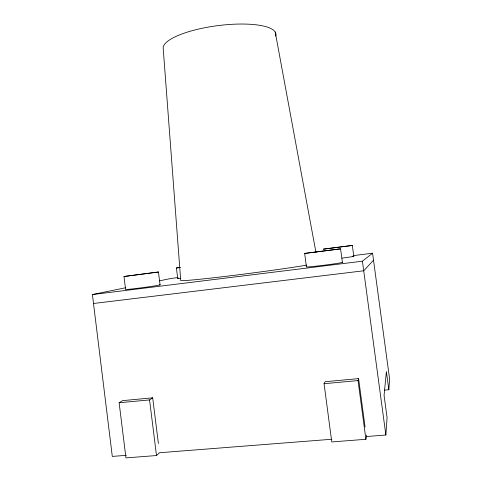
<?xml version="1.0" encoding="UTF-8"?>
<svg xmlns="http://www.w3.org/2000/svg" width="482" height="482" viewBox="0 0 482 482"><rect width="100%" height="100%" fill="white"/><g stroke="black" fill="none" stroke-linecap="round" stroke-linejoin="round"><path stroke-width="0.72" d="M366.35 436.547L385.865 435.017L387.07 417.641L384.07 395.433L386.383 371.55L388.841 389.739L384.479 390.131M388.841 389.739L389.595 378.985L372.568 253.207L353.192 255.635M365.055 426.871L358.584 378.599L325.055 381.732L324.061 383.72L331.773 441.94L365.904 439.289L366.591 435.095M365.904 439.289L358.036 380.563L358.584 378.599M373.514 260.202L363.717 270.788L93.502 303.485M158.397 443.561L152.686 397.825L122.603 400.632L119.126 402.747L125.941 457.9L156.499 455.532L159.548 452.731L331.917 439.241M126.374 455.321L112.3 456.424L92.405 294.55L362.422 261.196L372.568 253.207M119.126 402.747L149.559 399.921L152.686 397.825M92.405 294.55L125.591 287.766M159.512 280.831L171.309 278.415L178.021 277.578M160.066 284.838L158.451 271.999L123.988 276.499L125.591 289.381A17.442 0.488 -7.6 0 0 143.781 287.489A17.442 0.488 -7.6 0 0 159.711 284.76M177.719 278.415L176.4 267.986L180.154 267.408M340.581 248.845L304.66 253.424L340.581 248.845L342.401 262.395M123.988 276.499L158.451 271.999M352.336 245.44L323.38 249.146L352.336 245.44L353.794 256.303M180.238 267.576L176.4 267.986M324.061 383.72L358.036 380.563M275.216 32.023L315.963 252.496M362.422 261.196L385.865 435.017M304.66 253.424L306.438 266.847A18.214 0.542 -7.2 0 0 324.988 265.106A18.214 0.542 -7.2 0 0 342.13 262.286M149.559 399.921L156.499 455.532M306.793 265.112A69.366 1.82 -7.4 0 1 228.817 275.969A69.366 1.82 -7.4 0 1 180.702 280.422L163.235 48.73A56.828 15.701 -7.4 0 1 221.069 25.239A56.828 15.701 -7.4 0 1 275.662 36.108M352.288 256.322A14.653 0.349 -7.2 0 1 341.961 258.135M180.768 278.228A14.032 0.325 -7.5 0 1 178.298 278.253"/></g></svg>
